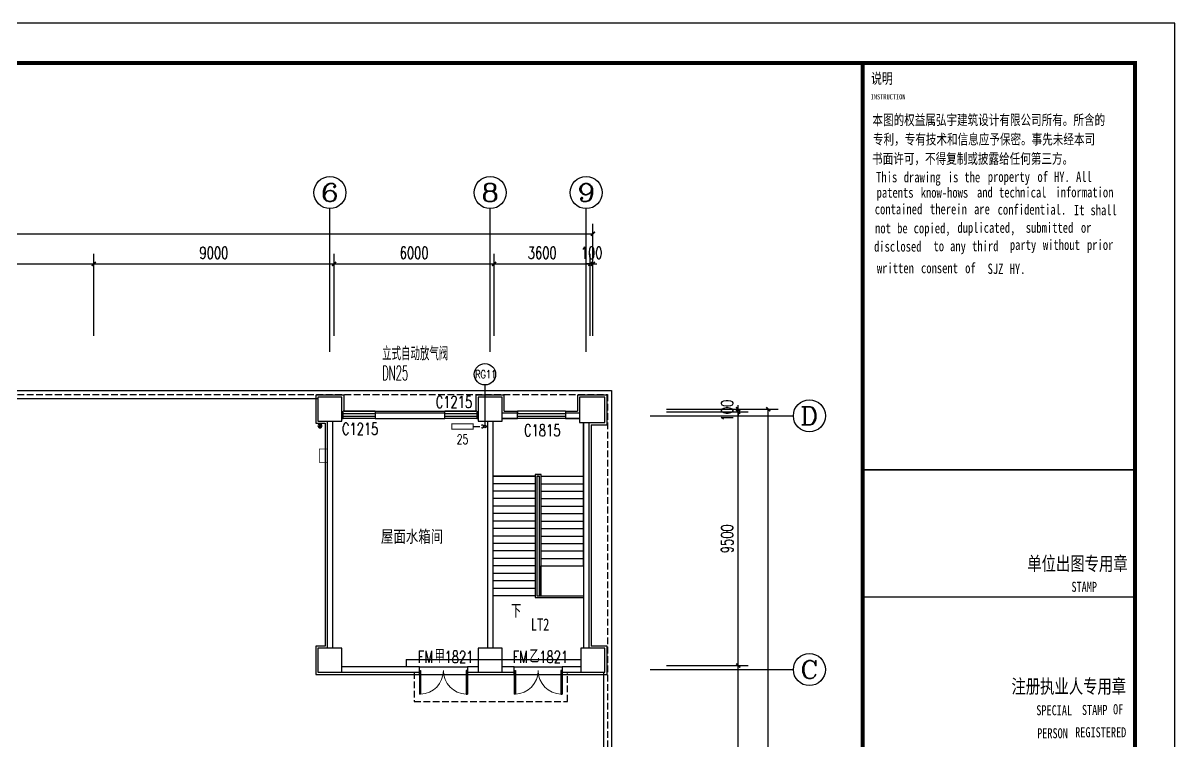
# Model space of a CAD drawing. Extents: x -37230 to 424755, y -141014 to 127947.
# Drawn here: x 381603 to 424755, y 27449 to 54328 of the extents above; entities that cross this region are included whole.
import ezdxf
from ezdxf.enums import TextEntityAlignment as Align

# ---------------------------------------------------------------- set-up
doc = ezdxf.new("R2010")
doc.units = 0
doc.header["$LTSCALE"] = 1000
doc.header["$MEASUREMENT"] = 0
doc.linetypes.add('DASH', pattern=[0.35, 0.25, -0.1])
for name, color, linetype in [('AXIS', 3, 'Continuous'), ('AXIS_TEXT', 7, 'Continuous'), ('COLUMN', 8, 'Continuous'), ('DIM-暖供水', 3, 'Continuous'), ('DIM_SYMB', 3, 'Continuous'), ('LINE_LOOK(看线)', 215, 'Continuous'), ('PIPE-暖供支管', 4, 'Continuous'), ('PIPE-暖回支管', 4, 'DASH'), ('PUB_TEXT(除标注、表格文字外各种说明文字)', 7, 'Continuous'), ('S_GROUND(给排水)', 143, 'Continuous'), ('STAIR', 8, 'Continuous'), ('STAIR(除电梯外各种交通形式及其栏杆)', 8, 'Continuous'), ('SURFACE', 5, 'Continuous'), ('TH-散热器', 4, 'Continuous'), ('TH_TEXT', 7, 'Continuous'), ('TK', 7, 'Continuous'), ('TWT_TITLE', 7, 'Continuous'), ('WALL', 8, 'Continuous'), ('WALL-PARAPET(女儿墙)', 8, 'Continuous'), ('WINDOW', 8, 'Continuous'), ('WINDOW_TEXT', 8, 'Continuous')]:
    doc.layers.add(name, color=color, linetype=linetype)
doc.styles.add('-宋体', font='', dxfattribs={"width": 0.75})
doc.styles.add('_TCH_AXIS', font='COMPLEX', dxfattribs={"bigfont": 'GBCBIG'})
doc.styles.add('_TCH_DIM', font='SIMPLEX', dxfattribs={"bigfont": 'GBCBIG'})
doc.styles.add('_TCH_DIM_T3', font='SIMPLEX', dxfattribs={"width": 0.705882, "bigfont": 'GBCBIG'})
doc.styles.add('_TCH_WINDOW', font='SIMPLEX', dxfattribs={"height": 3.5, "bigfont": 'GBCBIG'})
doc.styles.add('_THVAC_SERIAL', font='COMPLEX', dxfattribs={"width": 0.8, "height": 3.5, "bigfont": 'HZTXT'})
doc.styles.add('COMPLEX', font='COMPLEX')
doc.styles.add('DIM_FONT', font='SIMPLEX', dxfattribs={"width": 0.7, "bigfont": 'GBCBIG'})
doc.styles.get('-宋体').set_extended_font_data('SimSun')
doc.dimstyles.new('_TCH_ARCH&&150', dxfattribs={"dimscale": 1.5, "dimtxt": 350, "dimasz": 100, "dimexe": 250, "dimexo": 300, "dimgap": 100, "dimtad": 1, "dimdec": 0, "dimzin": 0, "dimdsep": 46, "dimtxsty": 'DIM_FONT', "dimblk": 'ARCHTICK', "dimcen": 0.09, "dimclrt": 7, "dimazin": 2, "dimtfac": 1, "dimtdec": 0, "dimtix": 1, "dimtmove": 2, "dimatfit": 3, "dimfxl": 0, "dimtolj": 1, "dimtzin": 0, "dimarcsym": 0})

# ---------------------------------------------------------------- blocks, each defined once
blk = doc.blocks.new('geipaishuiguan')
at = {"layer": 'S_GROUND(给排水)'}
for p, q in [((-50313, 82116), (-50313, 81971)), ((-50275, 82043), (-50313, 82043)), ((-50275, 82116), (-50275, 81971))]:
    blk.add_line(p, q, dxfattribs=at)
for radius in [75, 50]:
    blk.add_circle((-50294, 82043), radius, dxfattribs=at)
blk = doc.blocks.new('_ArchTick')
at = {"color": 0, "linetype": 'ByBlock', "const_width": 0.4}
blk.add_lwpolyline([(-0.5, -0.5), (0.5, 0.5)], dxfattribs=at)
blk = doc.blocks.new('*D62')
at = {"layer": 'AXIS', "color": 0, "lineweight": -2}
for p, q in [((119241, 44665), (122305, 44665)), ((119241, 44565), (122305, 44565)), ((121930, 44665), (121930, 44815)), ((121930, 44565), (121930, 44665)), ((121930, 44565), (121930, 44415))]:
    blk.add_line(p, q, dxfattribs=at)
at = {"layer": 'Defpoints', "color": 0}
for p in [(118791, 44665), (118791, 44565), (121930, 44665)]:
    blk.add_point(p, dxfattribs=at)
at = {"layer": 'AXIS', "color": 0, "lineweight": -2, "xscale": 150, "yscale": 150, "zscale": 150}
for p, rotation in [((121930, 44665), 270), ((121930, 44565), 90)]:
    blk.add_blockref('_ArchTick', p, dxfattribs=dict(at, rotation=rotation))
at = {"layer": 'AXIS', "color": 7, "insert": (121518, 44615), "char_height": 446.2, "attachment_point": 5, "rotation": 90, "style": '_TCH_DIM_T3'}
blk.add_mtext('\\A1;100', dxfattribs=at)
blk = doc.blocks.new('*D63')
at = {"layer": 'AXIS', "color": 0, "lineweight": -2}
for p, q in [((119241, 44565), (122305, 44565)), ((121930, 35065), (121930, 44565)), ((119241, 35065), (122305, 35065))]:
    blk.add_line(p, q, dxfattribs=at)
at = {"layer": 'Defpoints', "color": 0}
for p in [(118791, 44565), (121930, 44565), (118791, 35065)]:
    blk.add_point(p, dxfattribs=at)
at = {"layer": 'AXIS', "color": 0, "lineweight": -2, "xscale": 150, "yscale": 150, "zscale": 150}
for p, rotation in [((121930, 44565), 90), ((121930, 35065), 270)]:
    blk.add_blockref('_ArchTick', p, dxfattribs=dict(at, rotation=rotation))
at = {"layer": 'AXIS', "color": 7, "insert": (121518, 39815), "char_height": 446.2, "attachment_point": 5, "rotation": 90, "style": '_TCH_DIM_T3'}
blk.add_mtext('\\A1;9500', dxfattribs=at)
blk = doc.blocks.new('*D64')
at = {"layer": 'AXIS', "color": 0, "lineweight": -2}
for p, q in [((119241, 35065), (122305, 35065)), ((121930, 27265), (121930, 35065)), ((119241, 27265), (122305, 27265))]:
    blk.add_line(p, q, dxfattribs=at)
at = {"layer": 'Defpoints', "color": 0}
for p in [(118791, 35065), (121930, 35065), (118791, 27265)]:
    blk.add_point(p, dxfattribs=at)
at = {"layer": 'AXIS', "color": 0, "lineweight": -2, "xscale": 150, "yscale": 150, "zscale": 150}
for p, rotation in [((121930, 35065), 90), ((121930, 27265), 270)]:
    blk.add_blockref('_ArchTick', p, dxfattribs=dict(at, rotation=rotation))
at = {"layer": 'AXIS', "color": 7, "insert": (121518, 31165), "char_height": 446.2, "attachment_point": 5, "rotation": 90, "style": '_TCH_DIM_T3'}
blk.add_mtext('\\A1;7800', dxfattribs=at)
blk = doc.blocks.new('*D67')
at = {"layer": 'AXIS', "color": 0, "lineweight": -2}
for p, q in [((119241, 44665), (123434, 44665)), ((123059, 17665), (123059, 44665)), ((119241, 17665), (123434, 17665))]:
    blk.add_line(p, q, dxfattribs=at)
at = {"layer": 'Defpoints', "color": 0}
for p in [(118791, 44665), (123059, 44665), (118791, 17665)]:
    blk.add_point(p, dxfattribs=at)
at = {"layer": 'AXIS', "color": 0, "lineweight": -2, "xscale": 150, "yscale": 150, "zscale": 150}
for p, rotation in [((123059, 44665), 90), ((123059, 17665), 270)]:
    blk.add_blockref('_ArchTick', p, dxfattribs=dict(at, rotation=rotation))
at = {"layer": 'AXIS', "color": 7, "insert": (122647, 31165), "char_height": 446.2, "attachment_point": 5, "rotation": 90, "style": '_TCH_DIM_T3'}
blk.add_mtext('\\A1;27000', dxfattribs=at)
blk = doc.blocks.new('*D88')
at = {"layer": 'AXIS', "color": 0, "lineweight": -2}
for p, q in [((88791, 47415), (88791, 50479)), ((88791, 50104), (97791, 50104)), ((97791, 47415), (97791, 50479))]:
    blk.add_line(p, q, dxfattribs=at)
at = {"layer": 'Defpoints', "color": 0}
for p in [(97791, 50104), (88791, 46965), (97791, 46965)]:
    blk.add_point(p, dxfattribs=at)
at = {"layer": 'AXIS', "color": 0, "lineweight": -2, "xscale": 150, "yscale": 150, "zscale": 150, "rotation": 180}
blk.add_blockref('_ArchTick', (88791, 50104), dxfattribs=at)
at = {"layer": 'AXIS', "color": 0, "lineweight": -2, "xscale": 150, "yscale": 150, "zscale": 150}
blk.add_blockref('_ArchTick', (97791, 50104), dxfattribs=at)
at = {"layer": 'AXIS', "color": 7, "insert": (93291, 50516), "char_height": 446.2, "attachment_point": 5, "style": '_TCH_DIM_T3'}
blk.add_mtext('\\A1;9000', dxfattribs=at)
blk = doc.blocks.new('*D89')
at = {"layer": 'AXIS', "color": 0, "lineweight": -2}
for p, q in [((97791, 47415), (97791, 50479)), ((97791, 50104), (106791, 50104)), ((106791, 47415), (106791, 50479))]:
    blk.add_line(p, q, dxfattribs=at)
at = {"layer": 'Defpoints', "color": 0}
for p in [(106791, 50104), (97791, 46965), (106791, 46965)]:
    blk.add_point(p, dxfattribs=at)
at = {"layer": 'AXIS', "color": 0, "lineweight": -2, "xscale": 150, "yscale": 150, "zscale": 150, "rotation": 180}
blk.add_blockref('_ArchTick', (97791, 50104), dxfattribs=at)
at = {"layer": 'AXIS', "color": 0, "lineweight": -2, "xscale": 150, "yscale": 150, "zscale": 150}
blk.add_blockref('_ArchTick', (106791, 50104), dxfattribs=at)
at = {"layer": 'AXIS', "color": 7, "insert": (102291, 50516), "char_height": 446.2, "attachment_point": 5, "style": '_TCH_DIM_T3'}
blk.add_mtext('\\A1;9000', dxfattribs=at)
blk = doc.blocks.new('*D90')
at = {"layer": 'AXIS', "color": 0, "lineweight": -2}
for p, q in [((106791, 47415), (106791, 50479)), ((106791, 50104), (112791, 50104)), ((112791, 47415), (112791, 50479))]:
    blk.add_line(p, q, dxfattribs=at)
at = {"layer": 'Defpoints', "color": 0}
for p in [(112791, 50104), (106791, 46965), (112791, 46965)]:
    blk.add_point(p, dxfattribs=at)
at = {"layer": 'AXIS', "color": 0, "lineweight": -2, "xscale": 150, "yscale": 150, "zscale": 150, "rotation": 180}
blk.add_blockref('_ArchTick', (106791, 50104), dxfattribs=at)
at = {"layer": 'AXIS', "color": 0, "lineweight": -2, "xscale": 150, "yscale": 150, "zscale": 150}
blk.add_blockref('_ArchTick', (112791, 50104), dxfattribs=at)
at = {"layer": 'AXIS', "color": 7, "insert": (109791, 50516), "char_height": 446.2, "attachment_point": 5, "style": '_TCH_DIM_T3'}
blk.add_mtext('\\A1;6000', dxfattribs=at)
blk = doc.blocks.new('*D91')
at = {"layer": 'AXIS', "color": 0, "lineweight": -2}
for p, q in [((112791, 47415), (112791, 50479)), ((112791, 50104), (116391, 50104)), ((116391, 47415), (116391, 50479))]:
    blk.add_line(p, q, dxfattribs=at)
at = {"layer": 'Defpoints', "color": 0}
for p in [(116391, 50104), (112791, 46965), (116391, 46965)]:
    blk.add_point(p, dxfattribs=at)
at = {"layer": 'AXIS', "color": 0, "lineweight": -2, "xscale": 150, "yscale": 150, "zscale": 150, "rotation": 180}
blk.add_blockref('_ArchTick', (112791, 50104), dxfattribs=at)
at = {"layer": 'AXIS', "color": 0, "lineweight": -2, "xscale": 150, "yscale": 150, "zscale": 150}
blk.add_blockref('_ArchTick', (116391, 50104), dxfattribs=at)
at = {"layer": 'AXIS', "color": 7, "insert": (114591, 50516), "char_height": 446.2, "attachment_point": 5, "style": '_TCH_DIM_T3'}
blk.add_mtext('\\A1;3600', dxfattribs=at)
blk = doc.blocks.new('*D92')
at = {"layer": 'AXIS', "color": 0, "lineweight": -2}
for p, q in [((116391, 50104), (116241, 50104)), ((116391, 47415), (116391, 50479)), ((116391, 50104), (116491, 50104)), ((116491, 47415), (116491, 50479)), ((116491, 50104), (116641, 50104))]:
    blk.add_line(p, q, dxfattribs=at)
at = {"layer": 'Defpoints', "color": 0}
for p in [(116491, 50104), (116391, 46965), (116491, 46965)]:
    blk.add_point(p, dxfattribs=at)
at = {"layer": 'AXIS', "color": 0, "lineweight": -2, "xscale": 150, "yscale": 150, "zscale": 150}
blk.add_blockref('_ArchTick', (116391, 50104), dxfattribs=at)
at = {"layer": 'AXIS', "color": 0, "lineweight": -2, "xscale": 150, "yscale": 150, "zscale": 150, "rotation": 180}
blk.add_blockref('_ArchTick', (116491, 50104), dxfattribs=at)
at = {"layer": 'AXIS', "color": 7, "insert": (116441, 50516), "char_height": 446.2, "attachment_point": 5, "style": '_TCH_DIM_T3'}
blk.add_mtext('\\A1;100', dxfattribs=at)
blk = doc.blocks.new('*D93')
at = {"layer": 'AXIS', "color": 0, "lineweight": -2}
for p, q in [((67091, 47415), (67091, 51608)), ((116491, 47415), (116491, 51608)), ((67091, 51233), (116491, 51233))]:
    blk.add_line(p, q, dxfattribs=at)
at = {"layer": 'Defpoints', "color": 0}
for p in [(116491, 51233), (67091, 46965), (116491, 46965)]:
    blk.add_point(p, dxfattribs=at)
at = {"layer": 'AXIS', "color": 0, "lineweight": -2, "xscale": 150, "yscale": 150, "zscale": 150, "rotation": 180}
blk.add_blockref('_ArchTick', (67091, 51233), dxfattribs=at)
at = {"layer": 'AXIS', "color": 0, "lineweight": -2, "xscale": 150, "yscale": 150, "zscale": 150}
blk.add_blockref('_ArchTick', (116491, 51233), dxfattribs=at)
at = {"layer": 'AXIS', "color": 7, "insert": (91791, 51645), "char_height": 446.2, "attachment_point": 5, "style": '_TCH_DIM_T3'}
blk.add_mtext('\\A1;49400', dxfattribs=at)
blk = doc.blocks.new('我')
at = {"layer": 'TK'}
for p, q in [((-66601, -67037), (-66601, -7037)), ((-56401, -22264), (-66601, -22264)), ((-66601, -22264), (-56401, -22264)), ((-56437, -27030), (-65364, -27030))]:
    blk.add_line(p, q, dxfattribs=at)
at = {"layer": 'TK', "const_width": 150}
blk.add_lwpolyline([(-66601, -7037), (-56401, -7037), (-56401, -67037), (-66601, -67037)], close=True, dxfattribs=at)
at = {"layer": 'TK', "const_width": 51}
for points in [[(-66601, -22264), (-56401, -22264)], [(-66601, -27030), (-56437, -27030)]]:
    blk.add_lwpolyline(points, dxfattribs=at)
at = {"layer": 'TWT_TITLE'}
blk.add_lwpolyline([(-144001, -68537), (-54901, -68537), (-54901, -5537), (-144001, -5537)], close=True, dxfattribs=at)
at = {"layer": 'TWT_TITLE', "const_width": 150}
blk.add_lwpolyline([(-140251, -67037), (-56401, -67037), (-56401, -7037), (-140251, -7037)], close=True, dxfattribs=at)
at = {"layer": 'TK', "color": 9, "style": '-宋体', "width": 0.75}
blk.add_text('说明', height=398.7, dxfattribs=at).set_placement((-66286, -7810))
at = {"layer": 'TK', "style": '-宋体', "width": 0.75}
for s, height, p in [('INSTRUCTION', 193.73, (-66299, -8397)), ('本图的权益属弘宇建筑设计有限公司所有。所含的', 387.34, (-66234, -9356)), ('专利，专有技术和信息应予保密。事先未经本司', 387.34, (-66214, -10082)), ('书面许可，不得复制或披露给任何第三方。', 387.34, (-66245, -10806)), ('This', 387.3, (-66095, -11500)), ('drawing', 387.3, (-65062, -11500)), ('is', 387.3, (-63409, -11500)), ('the', 387.3, (-62790, -11500)), ('property', 387.3, (-61913, -11485)), ('of', 387.3, (-60053, -11485)), ('HY.', 387.3, (-59434, -11485)), ('All', 387.3, (-58607, -11485)), ('information', 387.34, (-59380, -12063)), ('patents', 387.3, (-66077, -12076)), ('know-hows', 387.3, (-64425, -12076)), ('and', 387.3, (-62320, -12069)), ('technical', 387.3, (-61493, -12069)), ('contained', 387.3, (-66146, -12696)), ('therein', 387.3, (-64080, -12696)), ('are', 387.3, (-62427, -12696)), ('confidential.', 387.34, (-61544, -12711)), ('It', 387.3, (-58685, -12733)), ('shall', 387.3, (-58065, -12733)), ('not', 387.3, (-66135, -13410)), ('be', 387.3, (-65309, -13410)), ('copied,', 387.3, (-64689, -13410)), ('duplicated,', 387.34, (-63052, -13392)), ('submitted', 387.3, (-60489, -13390)), ('or', 387.3, (-58423, -13390)), ('disclosed', 387.3, (-66174, -14095)), ('to', 387.3, (-63946, -14080)), ('any', 387.3, (-63326, -14080)), ('third', 387.3, (-62500, -14080)), ('party', 387.3, (-61087, -14033)), ('without', 387.3, (-59847, -14033)), ('prior', 387.3, (-58195, -14033)), ('written', 387.3, (-66066, -14903)), ('consent', 387.3, (-64414, -14903)), ('of', 387.3, (-62761, -14903)), ('SJZ', 387.3, (-61921, -14931)), ('HY.', 387.3, (-61094, -14931)), ('单位出图专用章', 525, (-60433, -26039)), ('STAMP', 375, (-58779, -26834)), ('注册执业人专用章', 525, (-61027, -30633)), ('STAMP', 375, (-58386, -31444)), ('OF', 375, (-57219, -31418)), ('SPECIAL', 375, (-60095, -31455)), ('REGISTERED', 375, (-58639, -32279)), ('PERSON', 375, (-60063, -32316))]:
    blk.add_text(s, height=height, dxfattribs=at).set_placement(p)
blk = doc.blocks.new('_AXISO')
blk.add_circle((0, 0), 0.5)
at = {"layer": 'AXIS_TEXT', "style": 'COMPLEX', "width": 1.041667}
blk.add_attdef('A', text='', height=0.56, dxfattribs=at).set_placement((-0.25, -0.28), (0.25, -0.28), align=Align.FIT)
blk = doc.blocks.new('$DorLib2D$00000002')
for p, q in [((-0.5, 0), (-0.5, 0.4875)), ((-0.475, 0.4875), (-0.5, 0.4875)), ((-0.475, 0), (-0.475, 0.4875)), ((0.475, 0), (0.475, 0.4875)), ((0.475, 0.4875), (0.5, 0.4875)), ((0.5, 0), (0.5, 0.4875)), ((-0.5, 0), (-0.475, 0)), ((0.5, 0), (0.475, 0))]:
    blk.add_line(p, q)
at = {"lineweight": 13}
for centre, start, end in [((-0.4875, 0), 0, 88.53072), ((0.4875, 0), 91.46928, 180)]:
    blk.add_arc(centre, 0.4875, start, end, dxfattribs=at)
blk = doc.blocks.new('_FZH')
blk.add_lwpolyline([(-0.5, -0.5), (0.5, -0.5), (0.5, 0.5), (-0.5, 0.5)], close=True)
blk = doc.blocks.new('$WINLIB2D$00000001')
at = {"color": 0}
for points in [[(-0.5, 0.5), (-0.5, -0.5)], [(-0.5, 0.5), (0.5, 0.5)], [(0.5, -0.5), (0.5, 0.5)], [(0.5, 0.167), (-0.5, 0.167)], [(0.5, -0.167), (-0.5, -0.167)], [(-0.5, -0.5), (0.5, -0.5)]]:
    blk.add_lwpolyline(points, dxfattribs=at)
blk = doc.blocks.new('i')
at = {"layer": 'AXIS'}
for p1, p2, distance, picture, middle in [((67091.4, 46965.2), (116491.4, 46965.2), 4267.7, '*D93', (91791.4, 51645.4)), ((88791.4, 46965.2), (97791.4, 46965.2), 3138.6, '*D88', (93291.4, 50516.3)), ((97791.4, 46965.2), (106791.4, 46965.2), 3138.6, '*D89', (102291.4, 50516.3)), ((106791.4, 46965.2), (112791.4, 46965.2), 3138.6, '*D90', (109791.4, 50516.3)), ((112791.4, 46965.2), (116391.4, 46965.2), 3138.6, '*D91', (114591.4, 50516.3)), ((116391.4, 46965.2), (116491.4, 46965.2), 3138.6, '*D92', (116441.4, 50516.3)), ((118791.4, 44565.2), (118791.4, 44665.2), -3138.6, '*D62', (121517.5, 44615.2)), ((118791.4, 17665.2), (118791.4, 44665.2), -4267.7, '*D67', (122646.6, 31165.2)), ((118791.4, 35065.2), (118791.4, 44565.2), -3138.6, '*D63', (121517.5, 39815.2)), ((118791.4, 27265.2), (118791.4, 35065.2), -3138.6, '*D64', (121517.5, 31165.2))]:
    dim = blk.add_aligned_dim(p1=p1, p2=p2, distance=distance, dimstyle='_TCH_ARCH&&150', dxfattribs=at)
    dim.commit()
    dim.dimension.update_dxf_attribs({"geometry": picture, "text_midpoint": middle})

msp = doc.modelspace()

# ---------------------------------------------------------------- linework, layer by layer
at = {"color": 3}
msp.add_line((398906.4, 40776.8, 750), (398906.4, 39273.7, 750), dxfattribs=at)
msp.add_circle((398906.4, 39223.7), 33)
at = {"layer": 'AXIS'}
for p, q in [((393100, 42021), (393100, 47381)), ((399100, 42021), (399100, 47381)), ((402700, 42021), (402700, 47381)), ((405100, 39621), (410460, 39621)), ((405100, 30121), (410460, 30121))]:
    msp.add_line(p, q, dxfattribs=at)
at = {"layer": 'DIM-暖供水'}
msp.add_circle((398906.4, 41176.8), 400, dxfattribs=at)
at = {"layer": 'DIM_SYMB', "color": 8}
msp.add_lwpolyline([(400025, 32741, 0, 0, 0), (400025, 38441, 0, 0, 0), (401775, 38441, 0, 0, 0), (401775, 34591, 120, 0, 0), (401775, 34141, 0, 0, 0)], format="xyseb", dxfattribs=at)
at = {"layer": 'LINE_LOOK(看线)', "color": 8, "const_width": 20}
msp.add_lwpolyline([(393000, 38378.9), (392700, 38378.9), (392700, 37878.9), (393000, 37878.9)], dxfattribs=at)
at = {"layer": 'PIPE-暖供支管', "linetype": 'Continuous'}
msp.add_circle((398906.4, 39223.7), 50, dxfattribs=at)
at = {"layer": 'PIPE-暖回支管', "linetype": 'DASH'}
msp.add_line((398463, 39223.7), (398806.4, 39223.7), dxfattribs=at)
msp.add_arc((398806.4, 39223.7), 50, 225, 135, dxfattribs=at)
at = {"layer": 'STAIR', "color": 8}
for q in [(402500, 30501), (395950, 30221)]:
    msp.add_line((395950, 30501), q, dxfattribs=at)
at = {"layer": 'STAIR(除电梯外各种交通形式及其栏杆)', "color": 8}
for p, q in [((399200, 39421), (399200, 37361)), ((402450, 39521), (399550, 39521)), ((402600, 37361), (402600, 39371)), ((399200, 37361), (399200, 32881)), ((400790, 37361), (399200, 37361)), ((399200, 37361), (400790, 37361)), ((401010, 37421), (400790, 37421)), ((400790, 37421), (400790, 32821)), ((400850, 37361), (400850, 32881)), ((400950, 37361), (400850, 37361)), ((400850, 37361), (400850, 32881)), ((400850, 37361), (400950, 37361)), ((400950, 34001), (400950, 37361)), ((400950, 32881), (400950, 37361)), ((401010, 32881), (401010, 37421)), ((401010, 37361), (402600, 37361)), ((401010, 37361), (402600, 37361)), ((402600, 34001), (402600, 37361)), ((400790, 37081), (399200, 37081)), ((400790, 36801), (399200, 36801)), ((401010, 37081), (402600, 37081)), ((401010, 36801), (402600, 36801)), ((400790, 36521), (399200, 36521)), ((401010, 36521), (402600, 36521)), ((400790, 36241), (399200, 36241)), ((400790, 35961), (399200, 35961)), ((401010, 36241), (402600, 36241)), ((401010, 35961), (402600, 35961)), ((400790, 35681), (399200, 35681)), ((400790, 35401), (399200, 35401)), ((401010, 35681), (402600, 35681)), ((401010, 35401), (402600, 35401)), ((400790, 35121), (399200, 35121)), ((401010, 35121), (402600, 35121)), ((400790, 34841), (399200, 34841)), ((400790, 34561), (399200, 34561)), ((401010, 34841), (402600, 34841)), ((401010, 34561), (402600, 34561)), ((400790, 34281), (399200, 34281)), ((401010, 34281), (402600, 34281)), ((400790, 34001), (399200, 34001)), ((400790, 33721), (399200, 33721)), ((400950, 34001), (400950, 32881)), ((401010, 34001), (402600, 34001)), ((400790, 33441), (399200, 33441)), ((400790, 33161), (399200, 33161)), ((400790, 32881), (399200, 32881)), ((400790, 32821), (402600, 32821)), ((400850, 32881), (402600, 32881)), ((400950, 32881), (401010, 32881)), ((402600, 32881), (402600, 32821))]:
    msp.add_line(p, q, dxfattribs=at)
at = {"layer": 'SURFACE', "color": 8}
for p, q in [((393630, 40401.5), (392570, 40401.5)), ((392570, 40401.5), (392570, 39341.5)), ((393630, 39801), (393630, 40401.5)), ((399630, 40401), (398570, 40401)), ((398570, 40401), (398570, 39801)), ((399630, 39801), (399630, 40401)), ((403480, 40401), (402370, 40401)), ((402370, 40401), (402370, 39801)), ((403480, 39291), (403480, 40401)), ((393630, 39801), (398570, 39801)), ((399630, 39801), (400125, 39801)), ((400125, 39801), (400125, 39721)), ((401925, 39801), (401925, 39721)), ((401925, 39801), (402370, 39801)), ((392570, 39341.5), (392920, 39341.5)), ((392920, 39341.5), (392920, 31001)), ((402880, 39291), (402880, 31001)), ((402880, 39291), (403480, 39291)), ((392570, 31001), (392570, 29941)), ((392920, 31001), (392570, 31001)), ((403480, 31001), (402880, 31001)), ((403480, 29941), (403480, 31001)), ((392570, 29941), (393630, 29941)), ((393630, 29941), (396450, 29941)), ((396450, 29941), (396450, 30021)), ((398250, 29941), (398250, 30021)), ((398250, 29941), (398570, 29941)), ((398570, 29941), (399630, 29941)), ((399630, 29941), (400000, 29941)), ((400000, 29941), (400000, 30021)), ((401800, 29941), (401800, 30021)), ((401800, 29941), (402420, 29941)), ((402420, 29941), (403480, 29941))]:
    msp.add_line(p, q, dxfattribs=at)
at = {"layer": 'TH-散热器', "color": 3, "const_width": 35}
msp.add_lwpolyline([(398463, 39323.7), (397663, 39323.7), (397663, 39123.7), (398463, 39123.7)], close=True, dxfattribs=at)
at = {"layer": 'WALL', "color": 8}
for p, q in [((393600, 39721), (393550, 39721)), ((393600, 39521), (393600, 39721)), ((397400, 39721), (394800, 39721)), ((394800, 39721), (394800, 39521)), ((397400, 39521), (397400, 39721)), ((398650, 39721), (398600, 39721)), ((398600, 39721), (398600, 39521)), ((400125, 39721), (399550, 39721)), ((400125, 39521), (400125, 39721)), ((402450, 39721), (401925, 39721)), ((401925, 39721), (401925, 39521)), ((393000, 39421.5), (393000, 30921)), ((393200, 39421.5), (393200, 30921)), ((393550, 39521), (393600, 39521)), ((394800, 39521), (397400, 39521)), ((398600, 39521), (398650, 39521)), ((399000, 39421), (399000, 30921)), ((399200, 39421), (399200, 30921)), ((399550, 39521), (400125, 39521)), ((401925, 39521), (402450, 39521)), ((402600, 39371), (402600, 30921)), ((402800, 39371), (402800, 30921)), ((396450, 30221), (393550, 30221)), ((396450, 30021), (396450, 30221)), ((398650, 30221), (398250, 30221)), ((398250, 30221), (398250, 30021)), ((400000, 30221), (399550, 30221)), ((400000, 30021), (400000, 30221)), ((402500, 30221), (401800, 30221)), ((401800, 30221), (401800, 30021)), ((393550, 30021), (396450, 30021)), ((398250, 30021), (398650, 30021)), ((399550, 30021), (400000, 30021)), ((401800, 30021), (402500, 30021))]:
    msp.add_line(p, q, dxfattribs=at)
at = {"layer": 'WALL-PARAPET(女儿墙)', "color": 8}
msp.add_lwpolyline([(352550, 40571), (403650, 40571), (403650, 11871), (352550, 11871)], close=True, dxfattribs=at)
at = {"layer": 'WALL-PARAPET(女儿墙)', "color": 8, "linetype": 'DASH'}
msp.add_lwpolyline([(352700, 40421), (403500, 40421), (403500, 12021), (352700, 12021)], close=True, dxfattribs=at)
at = {"layer": 'WALL-PARAPET(女儿墙)', "color": 8}
for points in [[(392650, 12171), (352850, 12171), (352850, 40271), (392650, 40271)], [(403350, 30021), (403350, 12171), (398750, 12171)]]:
    msp.add_lwpolyline(points, dxfattribs=at)
at = {"layer": 'WALL-PARAPET(女儿墙)', "color": 8, "linetype": 'DASH'}
msp.add_lwpolyline([(396250, 30021), (396250, 28921), (402000, 28921), (402000, 30021)], dxfattribs=at)
at = {"layer": 'WINDOW', "color": 8}
for p, q in [((396450, 30221), (398250, 30221)), ((400000, 30221), (401800, 30221)), ((396450, 29941), (398250, 29941)), ((400000, 29941), (401800, 29941))]:
    msp.add_line(p, q, dxfattribs=at)

# ---------------------------------------------------------------- block references
for name, p in [('我', (479656, 59865.8)), ('i', (286461.7, -4793.4))]:
    msp.add_blockref(name, p)
at = {"layer": 'AXIS'}
ref = msp.add_blockref('_AXISO', (393100, 47981), dxfattribs=dict(at, xscale=1200, yscale=1200, zscale=1200))
ref.add_attrib('A', '6', dxfattribs={"layer": 'AXIS_TEXT', "height": 678.8, "style": '_TCH_AXIS', "width": 1.5}).set_placement((392760.6, 47641.6), (393439.4, 47641.6), align=Align.FIT)
ref = msp.add_blockref('_AXISO', (399100, 47981), dxfattribs=dict(at, xscale=1200, yscale=1200, zscale=1200))
ref.add_attrib('A', '8', dxfattribs={"layer": 'AXIS_TEXT', "height": 678.8, "style": '_TCH_AXIS', "width": 1.5}).set_placement((398760.6, 47641.6), (399439.4, 47641.6), align=Align.FIT)
ref = msp.add_blockref('_AXISO', (402700, 47981), dxfattribs=dict(at, xscale=1200, yscale=1200, zscale=1200))
ref.add_attrib('A', '9', dxfattribs={"layer": 'AXIS_TEXT', "height": 678.8, "style": '_TCH_AXIS', "width": 1.5}).set_placement((402360.6, 47641.6), (403039.4, 47641.6), align=Align.FIT)
ref = msp.add_blockref('_AXISO', (411060, 39621), dxfattribs=dict(at, xscale=1200, yscale=1200, zscale=1200))
ref.add_attrib('A', 'D', dxfattribs={"layer": 'AXIS_TEXT', "height": 678.8, "style": '_TCH_AXIS', "width": 1.235294}).set_placement((410720.6, 39281.6), (411399.4, 39281.6), align=Align.FIT)
ref = msp.add_blockref('_AXISO', (411060, 30121), dxfattribs=dict(at, xscale=1200, yscale=1200, zscale=1200))
ref.add_attrib('A', 'C', dxfattribs={"layer": 'AXIS_TEXT', "height": 678.8, "style": '_TCH_AXIS', "width": 1.4}).set_placement((410720.6, 29781.6), (411399.4, 29781.6), align=Align.FIT)
at = {"layer": 'COLUMN', "color": 8}
for p, xscale, yscale, zscale, rotation in [((393100, 39871.5), 899.9999999993233, 899.9999999953434, 899.9999999953434, 90.00000000009264), ((399100, 39871), 899.9999999993161, 899.9999999953434, 899.9999999953434, 90.00000000009264), ((402925, 39846), 950.000000001739, 949.9999999990105, 949.9999999990105, 90.00000000003861), ((393100, 30471), 900, 900, 900, 90), ((399100, 30471), 900, 900, 900, 90), ((402950, 30471), 900.0000000005311, 900.0000000004075, 900.0000000004075, 90.00000000002595)]:
    msp.add_blockref('_FZH', p, dxfattribs=dict(at, xscale=xscale, yscale=yscale, zscale=zscale, rotation=rotation))
at = {"layer": 'S_GROUND(给排水)', "color": 8, "xscale": -1}
msp.add_blockref('geipaishuiguan', (342430.9, -42797.3), dxfattribs=at)
at = {"layer": 'WINDOW', "color": 8}
ref = msp.add_blockref('$WINLIB2D$00000001', (398000, 39661), dxfattribs=dict(at, xscale=-1200, yscale=280, zscale=-1200))
ref.add_attrib('A', 'C1215', (397063, 39918.2), dxfattribs={"layer": 'WINDOW_TEXT', "color": 8, "height": 446.25, "style": '_TCH_WINDOW', "width": 0.705882})
ref = msp.add_blockref('$WINLIB2D$00000001', (394200, 39661), dxfattribs=dict(at, xscale=-1200, yscale=280, zscale=-1200))
ref.add_attrib('A', 'C1215', (393547.5, 38909), dxfattribs={"layer": 'WINDOW_TEXT', "color": 8, "height": 446.25, "style": '_TCH_WINDOW', "width": 0.705882})
ref = msp.add_blockref('$WINLIB2D$00000001', (401025, 39661), dxfattribs=dict(at, xscale=-1800, yscale=280, zscale=-1800))
ref.add_attrib('A', 'C1815', (400372.5, 38854.4), dxfattribs={"layer": 'WINDOW_TEXT', "color": 8, "height": 446.25, "style": '_TCH_WINDOW', "width": 0.705882})
at = {"layer": 'WINDOW', "color": 8, "xscale": -1800, "yscale": -1800, "zscale": -1800}
for p in [(397350, 30081), (400900, 30081)]:
    msp.add_blockref('$DorLib2D$00000002', p, dxfattribs=at)

# ---------------------------------------------------------------- texts
at = {"layer": 'DIM_SYMB', "color": 7, "style": '_TCH_DIM'}
msp.add_text('下', height=506.4, dxfattribs=at).set_placement((399882.6, 32058.5))
at = {"layer": 'PUB_TEXT(除标注、表格文字外各种说明文字)', "color": 8, "style": '-宋体', "width": 0.75}
for s, p in [('屋面水箱间', (395010.1, 34877.7)), ('LT2', (400623.6, 31581.8))]:
    msp.add_text(s, height=455.7, dxfattribs=at).set_placement(p)
at = {"layer": 'TH_TEXT', "color": 3, "style": '_TCH_DIM'}
for s, height, width, p in [('立式自动放气阀', 506.38, 0.7, (395053, 41698.2)), ('DN25', 525, 0.525, (395053, 40963.2)), ('25', 360, 0.705882, (397848.9, 38562.8))]:
    msp.add_text(s, height=height, dxfattribs=dict(at, width=width)).set_placement(p)
at = {"layer": 'TH_TEXT', "style": '_THVAC_SERIAL', "width": 0.752941}
msp.add_text('RG11', height=297.5, dxfattribs=at).set_placement((398538.4, 41028.1))
at = {"layer": 'WINDOW_TEXT', "color": 8, "style": '_TCH_WINDOW', "width": 0.705882}
for s, p in [('FM', (396393.2, 30371)), ('1821', (397391.8, 30371)), ('FM', (399943.2, 30371)), ('1821', (400941.8, 30371))]:
    msp.add_text(s, height=446.25, dxfattribs=at).set_placement(p)
at = {"layer": 'WINDOW_TEXT', "color": 8, "style": '_TCH_WINDOW'}
for s, p in [('甲', (397023.2, 30371)), ('乙', (400573.2, 30371))]:
    msp.add_text(s, height=506.4, dxfattribs=at).set_placement(p)

doc.saveas('drawing.dxf')
